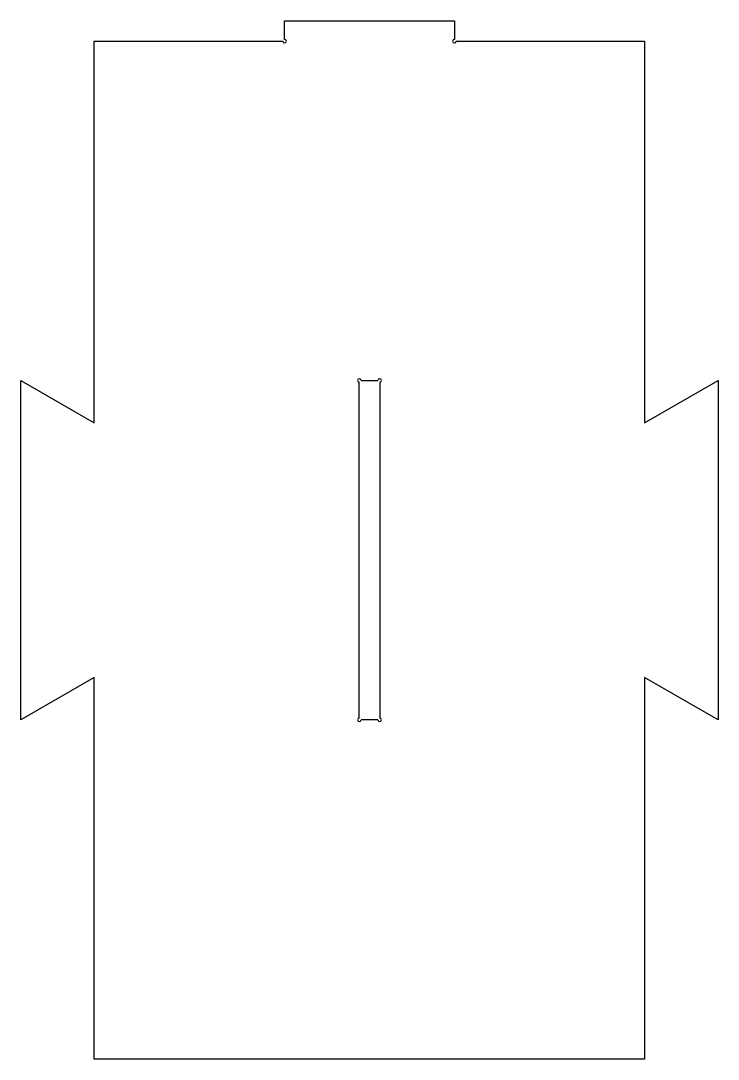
# Model space of a CAD drawing. Header units: millimetres. Extents: x 0 to 137, y 867 to 1071.
import ezdxf

# ---------------------------------------------------------------- set-up
doc = ezdxf.new("R2010")
doc.units = ezdxf.units.MM
doc.layers.add('Shape2DView012', color=7, linetype='CONTINUOUS')

msp = doc.modelspace()

# ---------------------------------------------------------------- linework, layer by layer
at = {"layer": 'Shape2DView012'}
for p, q in [((51.77, 1067.57), (51.77, 1071.22)), ((51.77, 1071.22), (85.1, 1071.22)), ((85.1, 1071.22), (85.1, 1067.57)), ((14.43, 992.22), (14.43, 1067.22)), ((14.43, 1067.22), (51.42, 1067.22)), ((85.45, 1067.22), (122.43, 1067.22)), ((122.43, 1067.22), (122.43, 992.22)), ((0, 933.88), (0, 1000.55)), ((0, 1000.55), (14.43, 992.22)), ((66.43, 934.23), (66.43, 1000.2)), ((66.78, 1000.55), (70.08, 1000.55)), ((70.43, 1000.2), (70.43, 934.23)), ((122.43, 992.22), (136.87, 1000.55)), ((136.87, 1000.55), (136.87, 933.88)), ((14.43, 942.22), (0, 933.88)), ((14.43, 867.22), (14.43, 942.22)), ((122.43, 942.22), (122.43, 867.22)), ((136.87, 933.88), (122.43, 942.22)), ((70.08, 933.88), (66.78, 933.88)), ((122.43, 867.22), (14.43, 867.22))]:
    msp.add_line(p, q, dxfattribs=at)
for centre, start, end in [((51.77, 1067.22), 180, 0), ((51.77, 1067.22), 0, 90), ((85.1, 1067.22), 90, 0), ((66.43, 1000.55), 0, -90), ((70.43, 1000.55), 0, 180), ((70.43, 1000.55), -90, 0), ((66.43, 933.88), 90, 0), ((70.43, 933.88), 180, 0), ((70.43, 933.88), 0, 90)]:
    msp.add_arc(centre, 0.35, start, end, dxfattribs=at)

doc.saveas('drawing.dxf')
